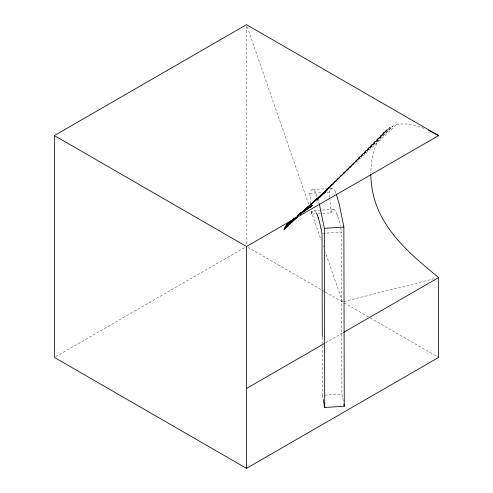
<?xml version="1.0" encoding="UTF-8"?>
<svg xmlns="http://www.w3.org/2000/svg" width="493" height="493" viewBox="0 0 493 493"><rect width="100%" height="100%" fill="white"/><g stroke="black" fill="none" stroke-linecap="round" stroke-linejoin="round"><path stroke-width="0.37" stroke-dasharray="2.46 1.85" d="M310.972 208.151L309.832 193.318L310.978 190.871A155.911 13.693 86.4 0 1 315.563 192.523L319.063 202.826M315.187 213.851L311.428 214.085L311.847 213.198M329.774 197.28L329.373 192.091L330.526 189.645M318.195 213.66L330.976 212.859L332.066 210.523A134.811 11.838 86.4 0 1 336.916 214.03M423.955 128.359C416.443 125.327 408.296 123.232 400.143 124.113A73.87 42.651 60 0 0 389.846 127.632C375.315 137.652 370.995 156.823 370.798 173.505M384.589 131.828L316.149 201.341L387.073 129.579L317.461 199.178L389.846 127.632L318.922 197.182L392.933 126.042L320.549 195.376L396.36 124.852M300.366 214.295L321.43 194.55L299.99 214.344M320.549 195.376L321.43 194.55M299.904 214.455L322.354 193.78L299.855 214.209M299.448 214.646L323.322 193.071L297.692 215.928M297.84 215.885L324.339 192.424L297.803 215.644M297.772 215.774L325.405 191.845L297.341 215.897L310.787 205.883L297.482 215.817M297.396 215.848L308.316 207.011L297.717 215.49M297.772 215.515L307.848 207.282L297.334 215.811L309.271 206.512L297.47 215.755M297.864 215.459L309.764 206.29L297.717 215.533M297.673 215.638L310.27 206.08L297.519 215.718L308.784 206.752L297.347 215.848L326.526 191.327L297.908 215.533L311.317 205.704L297.735 215.644M297.71 215.749L311.853 205.544L297.538 215.848M299.374 214.634L312.402 205.396L299.849 214.282M297.945 215.718L312.969 205.267L300.04 214.258M299.652 214.64L313.536 205.156M55.703 356.661L245.169 247.27M325.614 342.808L343.559 332.448M434.16 278.693L342.561 301.962L325.3 252.133M312.691 189.522L332.239 188.295M309.832 193.318L329.373 192.091M314.004 210.585L333.551 209.359M322.786 233.318L341.581 232.141L341.926 394.061L343.301 401.228M322.286 337.292L322.379 395.287L341.926 394.061M247.825 247.264L324.949 291.794M325.337 292.016L438.628 357.425M335.111 191.29L336.115 193.687M336.916 213.956L337.822 216.526M247.252 26.819L310.042 208.083M311.046 210.973L321.048 239.857M323.051 245.637L323.55 247.079M340.626 227.47L341.581 232.141M322.379 395.287L323.205 399.589M329.835 198.026L330.976 212.859M311.2 211.115L311.428 214.085M246.5 26.037L246.5 245.113M337.822 216.612A134.811 11.838 86.4 0 1 340.312 226.133M311.841 213.136A134.811 11.838 86.4 0 1 316.204 212.693M330.52 189.577A155.917 13.687 86.4 0 1 335.117 191.401"/><path stroke-width="0.74" d="M283.74 229.88L297.686 216.809M297.735 216.427L284.196 228.925L297.661 216.519M296.478 217.277L284.664 228L296.607 217.216M296.552 216.945L285.164 227.107L296.108 217.413M294.913 218.171L285.681 226.244L294.894 218.27M294.413 218.399L286.23 225.418L294.993 218.005M54.372 135.575L246.5 24.65L438.628 135.575L246.5 246.5L54.372 135.575L54.372 357.425L246.5 468.35L438.628 357.425L438.628 277.559C416.573 259.447 393.654 240.492 380.473 214.591A55.555 32.076 60 0 1 376.892 206.419C372.998 196.14 370.89 185.165 370.798 174.171M246.5 388.484L324.283 343.578M343.559 332.448L438.628 277.559M319.242 203.529L324.332 228.29L343.874 227.063L344.262 406.244L324.714 407.471L323.205 399.589M428.479 130.337L438.628 135.575M336.368 194.291L339.326 204.416L343.874 227.063M317.375 215.182L318.275 217.752M321.085 228.697L322.034 233.368L322.286 336.522M343.849 404.094L344.262 406.244M324.714 407.471L324.332 228.29M246.5 246.5L246.5 468.35M316.494 213.247A134.811 11.838 86.4 0 1 317.375 215.275M318.213 217.653A134.811 11.838 86.4 0 1 321.023 228.555M293.23 219.237L286.803 224.623L293.273 219.262"/></g></svg>
